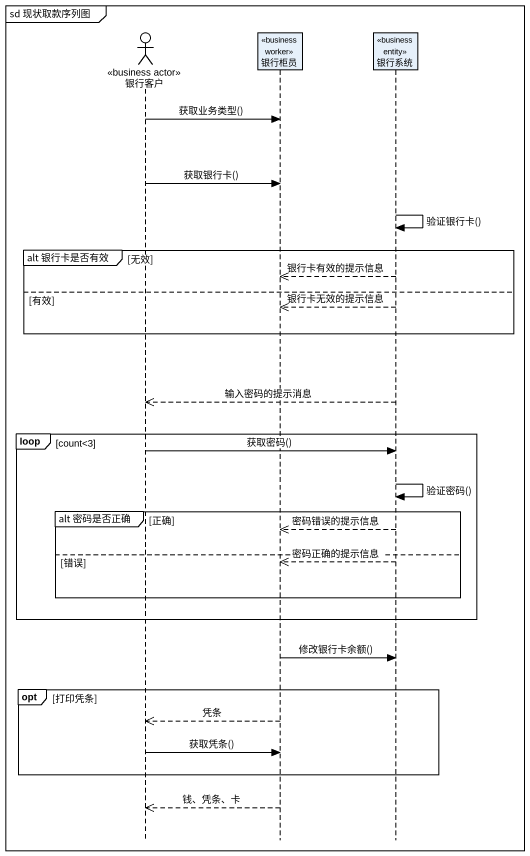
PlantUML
@startuml
mainframe sd 现状取款序列图
hide footbox
actor 银行客户 <<business actor>>
participant 银行柜员 <<business worker>>
participant 银行系统 <<business entity>>

银行客户 -> 银行柜员 : 获取业务类型()
银行客户 -> 银行柜员 : 获取银行卡()
银行系统 -> 银行系统 : 验证银行卡()
group alt 银行卡是否有效 [无效]
  银行系统 -->> 银行柜员 : 银行卡有效的提示信息
else 有效
  银行系统 -->> 银行柜员 : 银行卡无效的提示信息
end
银行系统 -->> 银行客户 : 输入密码的提示消息
loop count<3
  银行客户 -> 银行系统 : 获取密码()
  银行系统 -> 银行系统 : 验证密码()
  group alt 密码是否正确 [正确]
    银行系统 -->> 银行柜员 : 密码错误的提示信息
  else 错误
    银行系统 -->> 银行柜员 : 密码正确的提示信息
  end
end
银行柜员 -> 银行系统 : 修改银行卡余额()
opt 打印凭条
  银行柜员 -->> 银行客户 : 凭条
  银行客户 -> 银行柜员 : 获取凭条()
end
银行柜员 -->> 银行客户 : 钱、凭条、卡
@enduml
